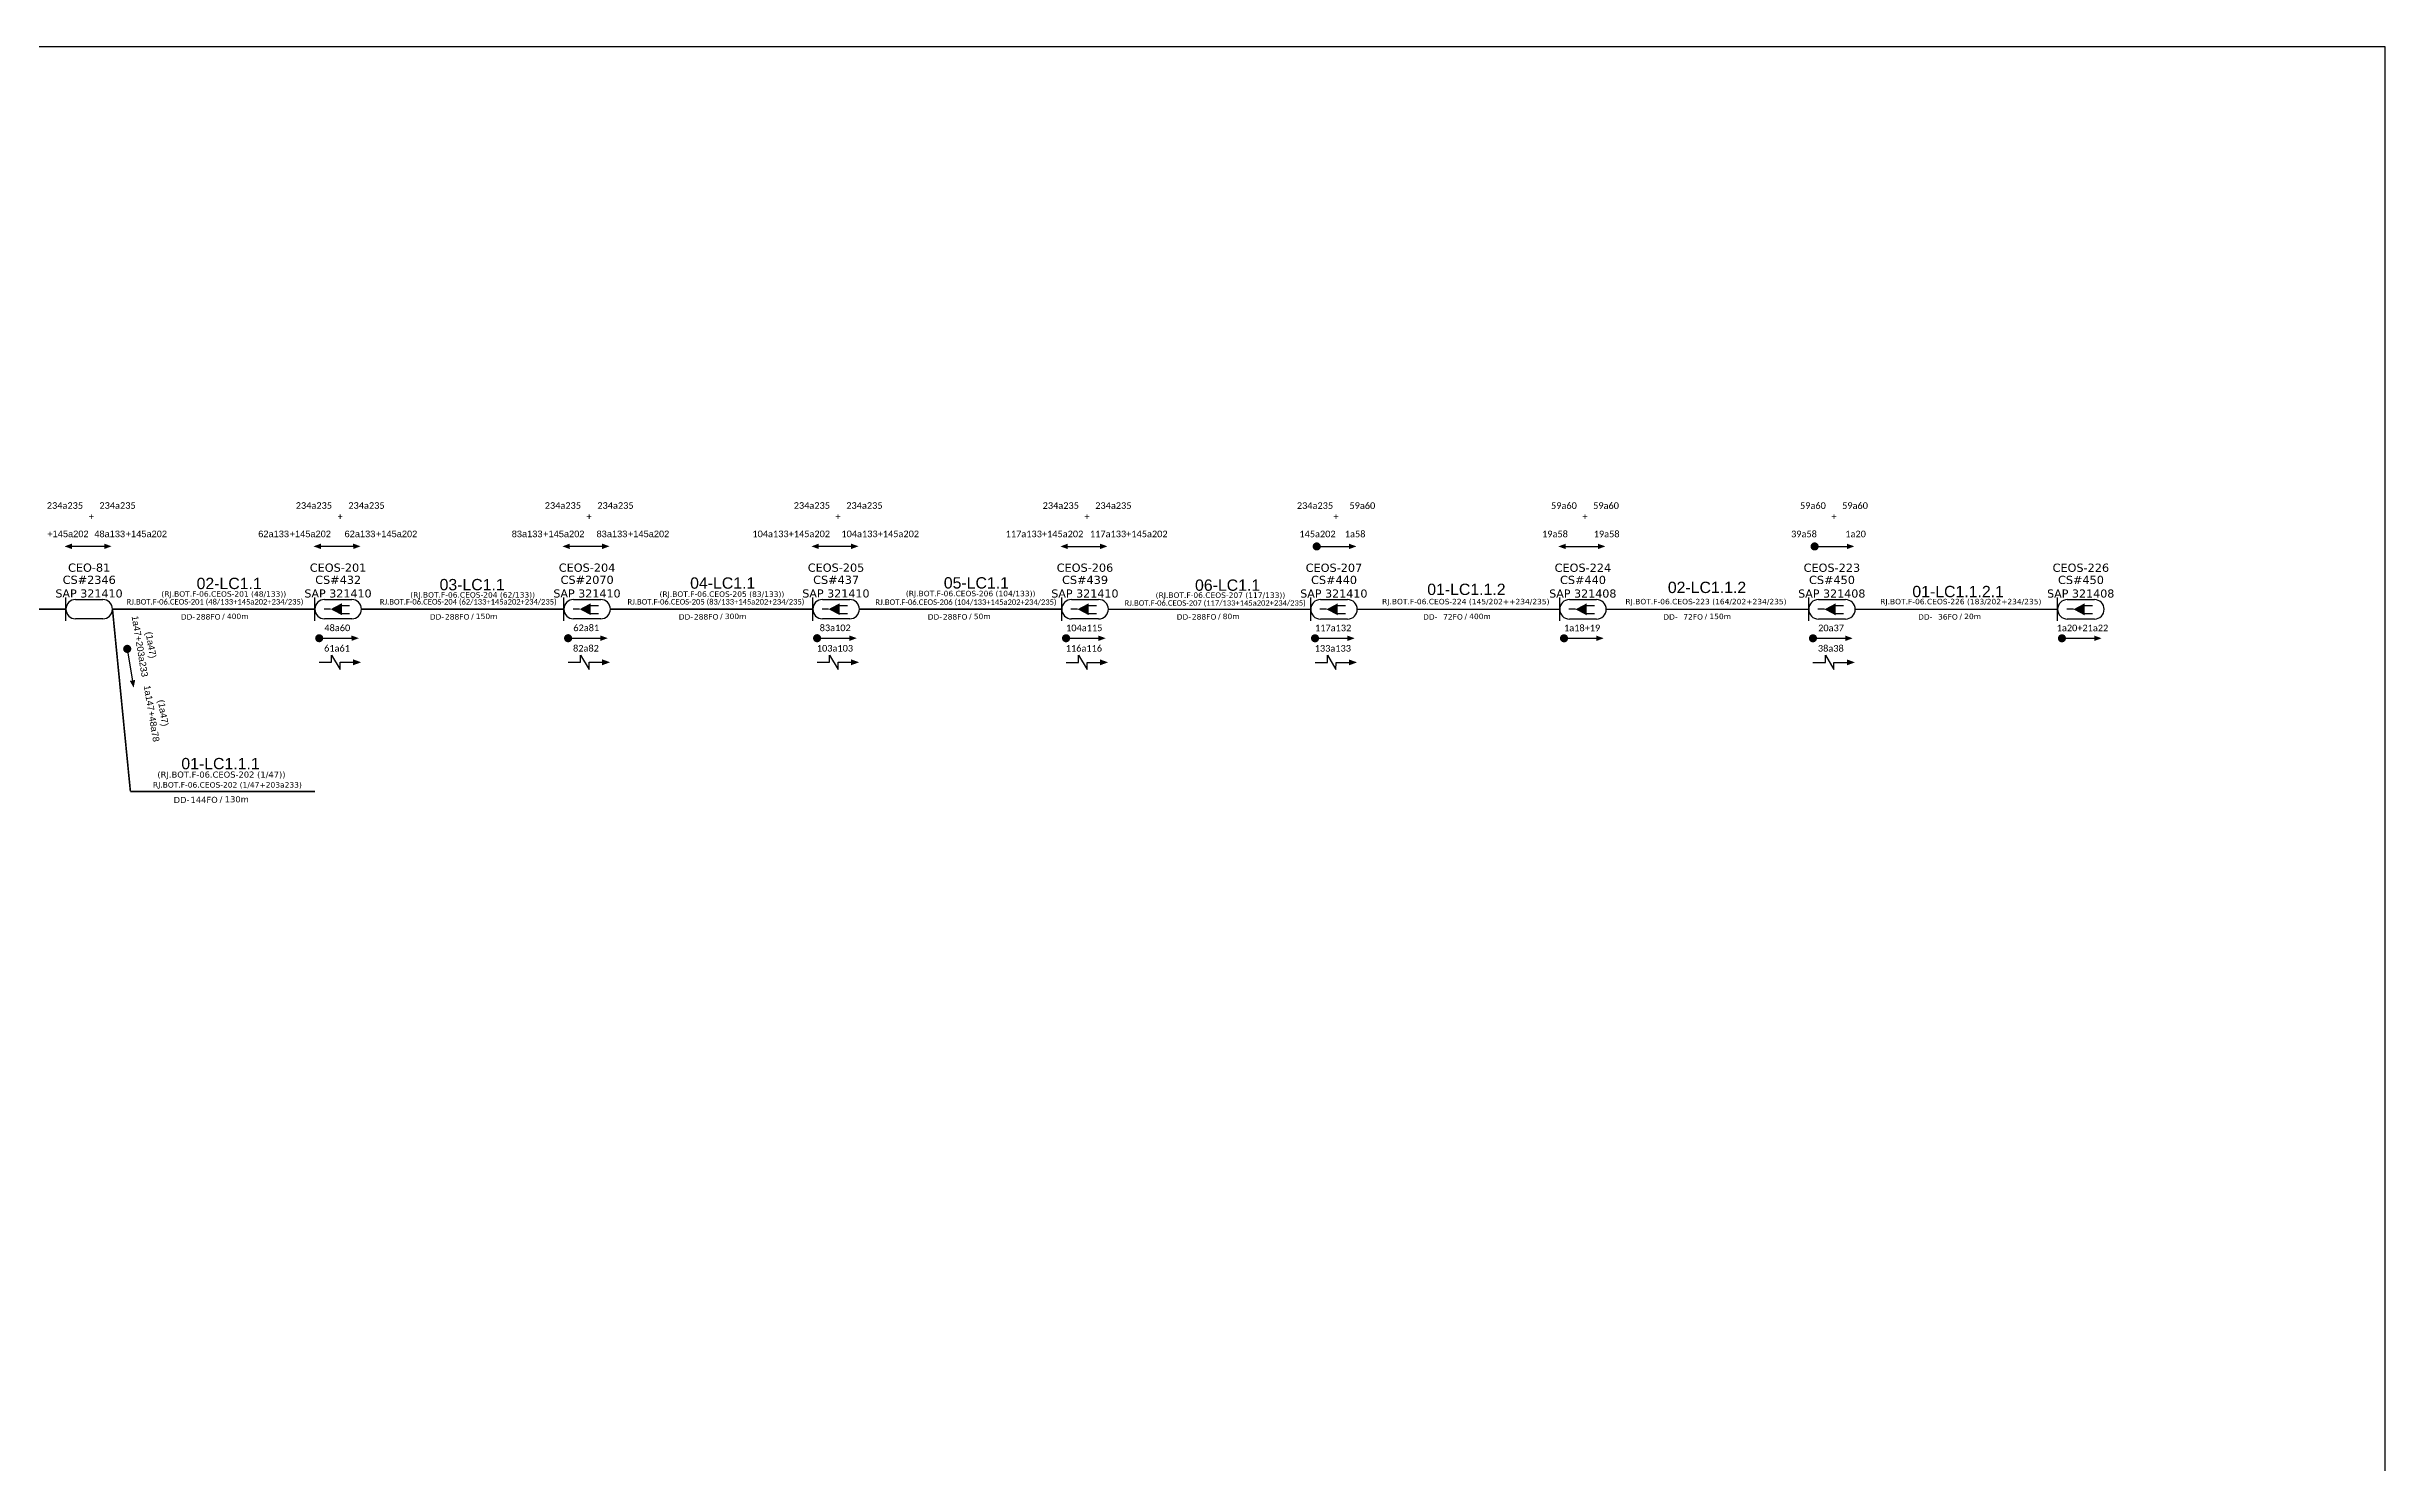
# Model space of a CAD drawing. Header units: metres. Extents: x -1286 to 459, y -500 to 94.
# Drawn here: x -935.3 to -445.1, y -202.8 to 94.2 of the extents above; entities that cross this region are included whole.
import ezdxf
from ezdxf.enums import TextEntityAlignment as Align

# ---------------------------------------------------------------- set-up
doc = ezdxf.new("R2010")
doc.units = ezdxf.units.M
doc.linetypes.add('ARILSUPP', pattern=[2.98, 1.42, -0.71, 0.14, -0.71])
for name, color, linetype in [('20.4-CEOS', 1, 'Continuous'), ('20.5-CABO AÉREO', 1, 'Continuous'), ('CEO', 1, 'Continuous'), ('LC1', 3, 'Continuous'), ('SETA', 7, 'Continuous')]:
    doc.layers.add(name, color=color, linetype=linetype)
doc.layers.add('40.1-ETIQUETAS', color=1, linetype='Continuous', lineweight=20)
doc.styles.add('ARIAL', font='arial.ttf')
doc.styles.add('siredit', font='verdana.ttf')

# ---------------------------------------------------------------- blocks, each defined once
blk = doc.blocks.new('ETIQUETA_RS5F')
at = {"layer": '40.1-ETIQUETAS', "color": 0, "style": 'siredit'}
blk.add_text('/', height=1.5, dxfattribs=at).set_placement((1.55, -1.95), align=Align.MIDDLE_RIGHT)
for tag, p in [('ETIQUETA_R_SECUNDARIA', (1.18, 2.1)), ('ETIQUETA_R_PRIMARIA', (1.18, 4.1)), ('F_ATIVAS/F_MORTAS', (1.11, -4.24))]:
    blk.add_attdef(tag, text='', height=1.5, dxfattribs=at).set_placement(p, align=Align.MIDDLE_CENTER)
for tag, p in [('TIPO_CABO', (-6.62, -2.12)), ('CAP_CABO', (0.37, -2.09))]:
    blk.add_attdef(tag, text='', height=1.5, dxfattribs=at).set_placement(p, align=Align.MIDDLE_RIGHT)
blk.add_attdef('METROS', text='', height=1.5, dxfattribs=at).set_placement((2.11, -1.95), align=Align.MIDDLE_LEFT)
for tag, p in [('FUSÃO_1', (0.82, -8.39)), ('FUSÃO_2', (0.82, -10.6)), ('FUSÃO_3', (0.82, -12.93)), ('FUSÃO_4', (0.82, -15.14)), ('FUSÃO_5', (0.82, -17.16))]:
    blk.add_attdef(tag, text='', height=1.5, dxfattribs=at).set_placement(p, align=Align.CENTER)

msp = doc.modelspace()

# ---------------------------------------------------------------- linework, layer by layer
msp.add_lwpolyline([(-1286.07, -499.81), (-445.07, -499.81), (-445.07, 94.19), (-1286.07, 94.19)], close=True)
at = {"color": 7, "const_width": 0.849}
for points in [[(-669.51, -10.58, 1), (-668.66, -10.57, 1)], [(-565.12, -10.58, 1), (-564.27, -10.57, 1)], [(-878.64, -29.82, 1), (-877.8, -29.81, 1)], [(-826.45, -29.82, 1), (-825.6, -29.81, 1)], [(-774.25, -29.82, 1), (-773.4, -29.81, 1)], [(-722.06, -29.83, 1), (-721.21, -29.82, 1)], [(-669.86, -29.84, 1), (-669.01, -29.83, 1)], [(-617.66, -29.84, 1), (-616.81, -29.83, 1)], [(-565.47, -29.84, 1), (-564.62, -29.83, 1)], [(-513.27, -29.84, 1), (-512.42, -29.83, 1)], [(-918.54, -31.63, 1), (-918.4, -32.47, 1)]]:
    msp.add_lwpolyline(points, format="xyb", close=True, dxfattribs=at)
at = {"color": 7}
for points in [[(-930.06, -10.55), (-923.29, -10.55)], [(-877.87, -10.55), (-871.1, -10.55)], [(-825.67, -10.55), (-818.9, -10.55)], [(-773.48, -10.55), (-766.7, -10.55)], [(-721.28, -10.56), (-714.51, -10.56)], [(-669.08, -10.57), (-662.31, -10.57)], [(-616.89, -10.57), (-610.11, -10.57)], [(-564.69, -10.57), (-557.92, -10.57)], [(-878.22, -29.82), (-871.45, -29.82)], [(-875.63, -34.87), (-875.63, -33.36), (-873.83, -36.36), (-873.83, -34.87)], [(-826.02, -29.82), (-819.25, -29.82)], [(-823.43, -34.87), (-823.43, -33.36), (-821.64, -36.36), (-821.63, -34.87)], [(-773.83, -29.82), (-767.05, -29.82)], [(-771.23, -34.87), (-771.23, -33.36), (-769.44, -36.36), (-769.44, -34.87)], [(-721.63, -29.83), (-714.86, -29.83)], [(-719.04, -34.88), (-719.04, -33.38), (-717.24, -36.37), (-717.24, -34.88)], [(-669.43, -29.84), (-662.66, -29.84)], [(-666.84, -34.89), (-666.84, -33.39), (-665.05, -36.38), (-665.04, -34.89)], [(-617.24, -29.84), (-610.47, -29.84)], [(-565.04, -29.84), (-558.27, -29.84)], [(-562.45, -34.89), (-562.45, -33.39), (-560.65, -36.38), (-560.65, -34.89)], [(-512.85, -29.84), (-506.07, -29.84)]]:
    msp.add_lwpolyline(points, dxfattribs=at)
at = {"layer": '20.4-CEOS', "color": 5}
for p, q in [((-929.29, -21.7), (-923.59, -21.7)), ((-511.72, -21.72), (-506.02, -21.72)), ((-923.59, -25.77), (-929.29, -25.77)), ((-506.02, -25.79), (-511.72, -25.79))]:
    msp.add_line(p, q, dxfattribs=at)
at = {"layer": '20.4-CEOS', "color": 7}
for p, q in [((-877.09, -21.7), (-871.39, -21.7)), ((-824.89, -21.7), (-819.2, -21.7)), ((-772.7, -21.7), (-767, -21.7)), ((-720.5, -21.71), (-714.8, -21.71)), ((-668.31, -21.72), (-662.61, -21.72)), ((-616.11, -21.72), (-610.41, -21.72)), ((-563.91, -21.72), (-558.22, -21.72)), ((-871.39, -25.77), (-877.09, -25.77)), ((-819.2, -25.77), (-824.89, -25.77)), ((-767, -25.77), (-772.7, -25.77)), ((-714.8, -25.78), (-720.5, -25.78)), ((-662.61, -25.79), (-668.31, -25.79)), ((-610.41, -25.79), (-616.11, -25.79)), ((-558.22, -25.79), (-563.91, -25.79))]:
    msp.add_line(p, q, dxfattribs=at)
at = {"layer": '20.4-CEOS', "color": 5}
for points in [[(-931.32, -26.18), (-931.32, -21.29)], [(-513.75, -26.2), (-513.75, -21.31)], [(-510.44, -23.76), (-511.81, -23.76)], [(-508.19, -22.95), (-506.46, -22.95)], [(-508.19, -24.64), (-506.46, -24.64)]]:
    msp.add_lwpolyline(points, dxfattribs=at)
at = {"layer": '20.4-CEOS', "color": 7}
for points in [[(-879.12, -26.18), (-879.12, -21.29)], [(-875.82, -23.73), (-877.19, -23.73)], [(-873.57, -22.93), (-871.84, -22.93)], [(-826.93, -26.18), (-826.93, -21.29)], [(-823.62, -23.73), (-824.99, -23.73)], [(-821.37, -22.93), (-819.64, -22.93)], [(-774.73, -26.18), (-774.73, -21.29)], [(-771.42, -23.73), (-772.79, -23.73)], [(-769.17, -22.93), (-767.44, -22.93)], [(-722.53, -26.19), (-722.53, -21.3)], [(-719.23, -23.74), (-720.6, -23.74)], [(-716.98, -22.94), (-715.25, -22.94)], [(-670.34, -26.2), (-670.34, -21.31)], [(-667.03, -23.76), (-668.4, -23.76)], [(-664.78, -22.95), (-663.05, -22.95)], [(-618.14, -26.2), (-618.14, -21.31)], [(-612.59, -22.95), (-610.86, -22.95)], [(-565.94, -26.2), (-565.94, -21.31)], [(-562.64, -23.76), (-564.01, -23.76)], [(-560.39, -22.95), (-558.66, -22.95)], [(-873.57, -24.62), (-871.84, -24.62)], [(-821.37, -24.62), (-819.64, -24.62)], [(-769.17, -24.62), (-767.44, -24.62)], [(-716.98, -24.63), (-715.25, -24.63)], [(-664.78, -24.64), (-663.05, -24.64)], [(-612.59, -24.64), (-610.86, -24.64)], [(-560.39, -24.64), (-558.66, -24.64)]]:
    msp.add_lwpolyline(points, dxfattribs=at)
for points in [[(-875.82, -23.73, 0, 2.51, 0), (-873.46, -23.73, 2.51, 2.51, 0)], [(-823.62, -23.73, 0, 2.51, 0), (-821.27, -23.73, 2.51, 2.51, 0)], [(-771.42, -23.73, 0, 2.51, 0), (-769.07, -23.73, 2.51, 2.51, 0)], [(-719.23, -23.74, 0, 2.51, 0), (-716.87, -23.74, 2.51, 2.51, 0)], [(-667.03, -23.76, 0, 2.51, 0), (-664.68, -23.76, 2.51, 2.51, 0)], [(-614.83, -23.76, 0, 2.51, 0), (-612.48, -23.76, 2.51, 2.51, 0)], [(-562.64, -23.76, 0, 2.51, 0), (-560.29, -23.76, 2.51, 2.51, 0)]]:
    msp.add_lwpolyline(points, format="xyseb", dxfattribs=at)
at = {"layer": '20.4-CEOS', "color": 8}
msp.add_lwpolyline([(-614.83, -23.76), (-616.2, -23.76)], dxfattribs=at)
at = {"layer": '20.4-CEOS', "color": 5}
msp.add_lwpolyline([(-510.44, -23.76, 0, 2.51, 0), (-508.09, -23.76, 2.51, 2.51, 0)], format="xyseb", dxfattribs=at)
for centre, start, end in [((-929.29, -23.73), 90, 270), ((-923.59, -23.73), 270, 90), ((-511.72, -23.76), 90, 270), ((-506.02, -23.76), 270, 90)]:
    msp.add_arc(centre, 2.03, start, end, dxfattribs=at)
at = {"layer": '20.4-CEOS', "color": 7}
for centre, start, end in [((-877.09, -23.73), 90, 270), ((-871.39, -23.73), 270, 90), ((-824.89, -23.73), 90, 270), ((-819.2, -23.73), 270, 90), ((-772.7, -23.73), 90, 270), ((-767, -23.73), 270, 90), ((-720.5, -23.74), 90, 270), ((-714.8, -23.74), 270, 90), ((-668.31, -23.76), 90, 270), ((-662.61, -23.76), 270, 90), ((-616.11, -23.76), 90, 270), ((-610.41, -23.76), 270, 90), ((-563.91, -23.76), 90, 270), ((-558.22, -23.76), 270, 90)]:
    msp.add_arc(centre, 2.03, start, end, dxfattribs=at)
at = {"layer": '20.5-CABO AÉREO', "color": 5, "ltscale": 8, "const_width": 0.339}
for points in [[(-973.75, -23.73), (-931.32, -23.73)], [(-921.56, -23.73), (-879.12, -23.73)], [(-869.36, -23.73), (-826.93, -23.73)], [(-817.17, -23.73), (-774.73, -23.73)], [(-764.97, -23.74), (-722.53, -23.74)], [(-712.77, -23.76), (-670.34, -23.76)], [(-660.58, -23.76), (-618.14, -23.76)], [(-608.38, -23.76), (-565.94, -23.76)], [(-556.18, -23.76), (-513.75, -23.76)]]:
    msp.add_lwpolyline(points, dxfattribs=at)
at = {"layer": '20.5-CABO AÉREO', "color": 7, "ltscale": 8, "const_width": 0.339}
for points in [[(-921.56, -23.73), (-917.8, -61.93)], [(-917.8, -61.93), (-879.12, -61.93)]]:
    msp.add_lwpolyline(points, dxfattribs=at)
at = {"layer": 'SETA', "color": 7}
for points in [[(-918.47, -32.05), (-917.28, -39.25)], [(-878.22, -34.87), (-875.63, -34.87)], [(-873.83, -34.87), (-871.12, -34.87)], [(-826.02, -34.87), (-823.43, -34.87)], [(-821.63, -34.87), (-818.92, -34.87)], [(-773.83, -34.87), (-771.23, -34.87)], [(-769.44, -34.87), (-766.73, -34.87)], [(-721.63, -34.88), (-719.04, -34.88)], [(-717.24, -34.88), (-714.53, -34.88)], [(-669.43, -34.89), (-666.84, -34.89)], [(-665.04, -34.89), (-662.34, -34.89)], [(-565.04, -34.89), (-562.45, -34.89)], [(-560.65, -34.89), (-557.94, -34.89)]]:
    msp.add_lwpolyline(points, dxfattribs=at)
for points in [[(-930.06, -11.12), (-931.62, -10.56), (-930.07, -9.99)], [(-923.29, -9.99), (-921.74, -10.54), (-923.29, -11.12)], [(-871.1, -9.99), (-869.54, -10.54), (-871.09, -11.12)], [(-825.67, -11.12), (-827.23, -10.56), (-825.68, -9.99)], [(-818.9, -9.99), (-817.34, -10.54), (-818.9, -11.12)], [(-773.47, -11.12), (-775.03, -10.56), (-773.48, -9.99)], [(-766.71, -9.99), (-765.15, -10.54), (-766.7, -11.12)], [(-721.28, -11.13), (-722.83, -10.57), (-721.28, -10)], [(-714.51, -10), (-712.95, -10.55), (-714.5, -11.13)], [(-662.31, -10.01), (-660.76, -10.56), (-662.31, -11.14)], [(-616.88, -11.14), (-618.44, -10.58), (-616.89, -10.01)], [(-610.12, -10.01), (-608.56, -10.56), (-610.11, -11.14)], [(-557.92, -10.01), (-556.36, -10.56), (-557.91, -11.14)], [(-871.45, -29.25), (-869.89, -29.81), (-871.44, -30.38)], [(-819.25, -29.25), (-817.7, -29.81), (-819.25, -30.38)], [(-767.06, -29.25), (-765.5, -29.81), (-767.05, -30.38)], [(-714.86, -29.26), (-713.3, -29.82), (-714.86, -30.39)], [(-662.66, -29.27), (-661.11, -29.83), (-662.66, -30.4)], [(-610.47, -29.27), (-608.91, -29.83), (-610.46, -30.4)], [(-558.27, -29.27), (-556.71, -29.83), (-558.27, -30.4)], [(-506.08, -29.27), (-504.52, -29.83), (-506.07, -30.4)], [(-871.12, -34.24), (-869.41, -34.87), (-871.12, -35.49)], [(-818.92, -34.24), (-817.21, -34.87), (-818.92, -35.49)], [(-766.73, -34.24), (-765.02, -34.87), (-766.73, -35.49)], [(-714.53, -34.25), (-712.82, -34.88), (-714.53, -35.5)], [(-662.34, -34.26), (-660.62, -34.89), (-662.34, -35.51)], [(-557.94, -34.26), (-556.23, -34.89), (-557.94, -35.51)], [(-916.81, -38.58), (-917.11, -40.2), (-917.93, -38.76)]]:
    msp.add_solid(points, dxfattribs=at)
at = {"layer": 'SETA', "color": 8}
msp.add_solid([(-877.87, -11.12), (-879.42, -10.56), (-877.87, -9.99)], dxfattribs=at)

# ---------------------------------------------------------------- block references
at = {"layer": '40.1-ETIQUETAS', "color": 5}
ref = msp.add_blockref('ETIQUETA_RS5F', (-899.21, -23.73), dxfattribs=dict(at, xscale=0.76384794460229, yscale=0.76384794460229, zscale=0.76384794460229))
ref.add_attrib('ETIQUETA_R_SECUNDARIA', '(RJ.BOT.F-06.CEOS-201 (48/133))', dxfattribs={"color": 0, "height": 1.1458, "style": 'siredit'}).set_placement((-898.22, -20.54), align=Align.MIDDLE_CENTER)
ref.add_attrib('TIPO_CABO', 'DD-', dxfattribs={"color": 0, "height": 1.146, "style": 'siredit'}).set_placement((-904.24, -25.35), align=Align.MIDDLE_RIGHT)
ref.add_attrib('CAP_CABO', '288FO', dxfattribs={"color": 0, "height": 1.146, "style": 'siredit'}).set_placement((-898.9, -25.33), align=Align.MIDDLE_RIGHT)
ref.add_attrib('METROS', '400m', dxfattribs={"color": 0, "height": 1.146, "style": 'siredit'}).set_placement((-897.57, -25.23), align=Align.MIDDLE_LEFT)
ref = msp.add_blockref('ETIQUETA_RS5F', (-847.01, -23.73), dxfattribs=dict(at, xscale=0.76384794460229, yscale=0.76384794460229, zscale=0.76384794460229))
ref.add_attrib('ETIQUETA_R_SECUNDARIA', '(RJ.BOT.F-06.CEOS-204 (62/133))', dxfattribs={"color": 0, "height": 1.1458, "style": 'siredit'}).set_placement((-846.05, -20.73), align=Align.MIDDLE_CENTER)
ref.add_attrib('TIPO_CABO', 'DD-', dxfattribs={"color": 0, "height": 1.146, "style": 'siredit'}).set_placement((-852.04, -25.35), align=Align.MIDDLE_RIGHT)
ref.add_attrib('CAP_CABO', '288FO', dxfattribs={"color": 0, "height": 1.146, "style": 'siredit'}).set_placement((-846.71, -25.33), align=Align.MIDDLE_RIGHT)
ref.add_attrib('METROS', '150m', dxfattribs={"color": 0, "height": 1.146, "style": 'siredit'}).set_placement((-845.38, -25.23), align=Align.MIDDLE_LEFT)
ref = msp.add_blockref('ETIQUETA_RS5F', (-794.82, -23.73), dxfattribs=dict(at, xscale=0.76384794460229, yscale=0.76384794460229, zscale=0.76384794460229))
ref.add_attrib('ETIQUETA_R_SECUNDARIA', '(RJ.BOT.F-06.CEOS-205 (83/133))', dxfattribs={"color": 0, "height": 1.1458, "style": 'siredit'}).set_placement((-793.79, -20.57), align=Align.MIDDLE_CENTER)
ref.add_attrib('TIPO_CABO', 'DD-', dxfattribs={"color": 0, "height": 1.146, "style": 'siredit'}).set_placement((-799.85, -25.35), align=Align.MIDDLE_RIGHT)
ref.add_attrib('CAP_CABO', '288FO', dxfattribs={"color": 0, "height": 1.146, "style": 'siredit'}).set_placement((-794.51, -25.33), align=Align.MIDDLE_RIGHT)
ref.add_attrib('METROS', '300m', dxfattribs={"color": 0, "height": 1.146, "style": 'siredit'}).set_placement((-793.18, -25.23), align=Align.MIDDLE_LEFT)
ref = msp.add_blockref('ETIQUETA_RS5F', (-742.62, -23.74), dxfattribs=dict(at, xscale=0.76384794460229, yscale=0.76384794460229, zscale=0.76384794460229))
ref.add_attrib('ETIQUETA_R_SECUNDARIA', '(RJ.BOT.F-06.CEOS-206 (104/133))', dxfattribs={"color": 0, "height": 1.1458, "style": 'siredit'}).set_placement((-741.64, -20.45), align=Align.MIDDLE_CENTER)
ref.add_attrib('TIPO_CABO', 'DD-', dxfattribs={"color": 0, "height": 1.146, "style": 'siredit'}).set_placement((-747.65, -25.36), align=Align.MIDDLE_RIGHT)
ref.add_attrib('CAP_CABO', '288FO', dxfattribs={"color": 0, "height": 1.146, "style": 'siredit'}).set_placement((-742.32, -25.34), align=Align.MIDDLE_RIGHT)
ref.add_attrib('METROS', '50m', dxfattribs={"color": 0, "height": 1.146, "style": 'siredit'}).set_placement((-740.98, -25.24), align=Align.MIDDLE_LEFT)
ref = msp.add_blockref('ETIQUETA_RS5F', (-690.42, -23.74), dxfattribs=dict(at, xscale=0.76384794460229, yscale=0.76384794460229, zscale=0.76384794460229))
ref.add_attrib('ETIQUETA_R_SECUNDARIA', '(RJ.BOT.F-06.CEOS-207 (117/133))', dxfattribs={"color": 0, "height": 1.1458, "style": 'siredit'}).set_placement((-689.27, -20.79), align=Align.MIDDLE_CENTER)
ref.add_attrib('TIPO_CABO', 'DD-', dxfattribs={"color": 0, "height": 1.146, "style": 'siredit'}).set_placement((-695.45, -25.36), align=Align.MIDDLE_RIGHT)
ref.add_attrib('CAP_CABO', '288FO', dxfattribs={"color": 0, "height": 1.146, "style": 'siredit'}).set_placement((-690.12, -25.34), align=Align.MIDDLE_RIGHT)
ref.add_attrib('METROS', '80m', dxfattribs={"color": 0, "height": 1.146, "style": 'siredit'}).set_placement((-688.79, -25.24), align=Align.MIDDLE_LEFT)
at = {"layer": '40.1-ETIQUETAS', "color": 7}
ref = msp.add_blockref('ETIQUETA_RS5F', (-899.83, -61.93), dxfattribs=dict(at, xscale=0.8487199384469836, yscale=0.8487199384469836, zscale=0.8487199384469836))
ref.add_attrib('ETIQUETA_R_SECUNDARIA', '(RJ.BOT.F-06.CEOS-202 (1/47))', dxfattribs={"color": 0, "height": 1.2731, "style": 'siredit'}).set_placement((-898.71, -58.41), align=Align.MIDDLE_CENTER)
ref.add_attrib('TIPO_CABO', 'DD-', dxfattribs={"color": 0, "height": 1.273, "style": 'siredit'}).set_placement((-905.42, -63.73), align=Align.MIDDLE_RIGHT)
ref.add_attrib('CAP_CABO', '144FO', dxfattribs={"color": 0, "height": 1.273, "style": 'siredit'}).set_placement((-899.49, -63.71), align=Align.MIDDLE_RIGHT)
ref.add_attrib('METROS', '130m', dxfattribs={"color": 0, "height": 1.273, "style": 'siredit'}).set_placement((-898.01, -63.59), align=Align.MIDDLE_LEFT)

# ---------------------------------------------------------------- texts
at = {"layer": '20.4-CEOS', "color": 7, "style": 'siredit'}
for s, height, p in [('SAP 321410', 1.697, (-926.48, -20.43)), ('CS#2346', 1.721, (-926.43, -17.57)), ('SAP 321410', 1.697, (-874.28, -20.43)), ('CS#432', 1.721, (-874.24, -17.57)), ('SAP 321410', 1.697, (-822.08, -20.43)), ('CS#2070', 1.721, (-822.04, -17.57)), ('SAP 321410', 1.697, (-769.89, -20.43)), ('CS#437', 1.721, (-769.84, -17.57)), ('SAP 321410', 1.697, (-717.69, -20.44)), ('CS#439', 1.721, (-717.65, -17.58)), ('SAP 321410', 1.697, (-665.5, -20.45)), ('CS#440', 1.721, (-665.45, -17.59)), ('SAP 321408', 1.697, (-613.3, -20.45)), ('CS#440', 1.721, (-613.26, -17.59)), ('SAP 321408', 1.697, (-561.1, -20.45)), ('CS#450', 1.721, (-561.06, -17.59)), ('SAP 321408', 1.697, (-508.91, -20.45)), ('CS#450', 1.721, (-508.86, -17.59))]:
    msp.add_text(s, height=height, dxfattribs=at).set_placement(p, align=Align.MIDDLE_CENTER)
at = {"layer": '40.1-ETIQUETAS', "color": 7}
for s, height, style, p in [('+145a202', 1.386, 'ARIAL', (-935.23, -8.64)), ('48a133', 1.386, 'ARIAL', (-925.36, -8.64)), ('+145a202', 1.386, 'ARIAL', (-918.79, -8.64)), ('+145a202', 1.386, 'ARIAL', (-884.42, -8.64)), ('62a133', 1.386, 'ARIAL', (-872.9, -8.64)), ('+145a202', 1.386, 'ARIAL', (-866.32, -8.64)), ('83a133', 1.386, 'ARIAL', (-837.85, -8.64)), ('+145a202', 1.386, 'ARIAL', (-831.27, -8.64)), ('83a133', 1.386, 'ARIAL', (-820.07, -8.64)), ('+145a202', 1.386, 'ARIAL', (-813.49, -8.64)), ('RJ.BOT.F-06.CEOS-202 (1/47+203a233)', 1.1458, 'siredit', (-913.08, -61.14))]:
    msp.add_text(s, height=height, dxfattribs=dict(at, style=style)).set_placement(p)
at = {"layer": '40.1-ETIQUETAS', "color": 0, "style": 'ARIAL'}
msp.add_text('62a133', height=1.386, dxfattribs=at).set_placement((-891, -8.64))
at = {"layer": '40.1-ETIQUETAS', "color": 1, "style": 'siredit'}
for s, p in [('RJ.BOT.F-06.CEOS-224 (145/202++234/235)', (-637.83, -22.14)), ('RJ.BOT.F-06.CEOS-223 (164/202+234/235)', (-587.47, -22.14)), ('RJ.BOT.F-06.CEOS-226 (183/202+234/235)', (-534.05, -22.14))]:
    msp.add_text(s, height=1.1458, dxfattribs=at).set_placement(p, align=Align.MIDDLE_CENTER)
at = {"layer": '40.1-ETIQUETAS', "color": 0, "style": 'ARIAL'}
for s, p in [('1a47+', (-917.55, -25.21)), ('1a147', (-915, -39.81))]:
    msp.add_text(s, height=1.386, rotation=279.4257, dxfattribs=at).set_placement(p)
at = {"layer": '40.1-ETIQUETAS', "color": 7, "style": 'ARIAL'}
for s, p in [('(1a47)', (-914.61, -28.58)), ('203a233', (-916.66, -30.59)), ('(1a47)', (-912.05, -42.84)), ('+48a78', (-914.1, -45.21))]:
    msp.add_text(s, height=1.386, rotation=279.4257, dxfattribs=at).set_placement(p)
at = {"layer": '40.1-ETIQUETAS', "color": 7, "style": 'siredit'}
for s, height, p in [('DD-', 1.146, (-643.79, -25.36)), ('72FO', 1.146, (-638.45, -25.34)), ('/', 1.15, (-637.57, -25.24)), ('DD-', 1.146, (-593.43, -25.36)), ('72FO', 1.146, (-588.1, -25.34)), ('/', 1.15, (-587.22, -25.24)), ('DD-', 1.146, (-540.01, -25.36)), ('36FO', 1.146, (-534.68, -25.34)), ('/', 1.15, (-533.8, -25.24))]:
    msp.add_text(s, height=height, dxfattribs=at).set_placement(p, align=Align.MIDDLE_RIGHT)
for s, p in [('400m', (-637.12, -25.24)), ('150m', (-586.76, -25.24)), ('20m', (-533.34, -25.24))]:
    msp.add_text(s, height=1.146, dxfattribs=at).set_placement(p, align=Align.MIDDLE_LEFT)
at = {"layer": '40.1-ETIQUETAS', "color": 7, "char_height": 1.3859, "width": 23.6748, "attachment_point": 5, "style": 'ARIAL'}
for s, insert in [('{\\fCalibri|b0|i0|c0|p34;\\C1;234a235       234a235\\P\\C7;+}', (-926.01, -3.15)), ('{\\fCalibri|b0|i0|c0|p34;\\C1;234a235       234a235\\P\\C7;+}', (-873.82, -3.15)), ('{\\fCalibri|b0|i0|c0|p34;\\C1;234a235       234a235\\P\\C7;+}', (-821.62, -3.15)), ('{\\fCalibri|b0|i0|c0|p34;\\C1;234a235       234a235\\P\\C7;+}', (-769.42, -3.15)), ('{\\fCalibri|b0|i0|c0|p34;\\C1;234a235       234a235\\P\\C7;+}', (-717.23, -3.16)), ('{\\fCalibri|b0|i0|c0|p34;\\C1;234a235       59a60\\P\\C7;+}', (-665.03, -3.17)), ('{\\fCalibri|b0|i0|c0|p34;\\C1;59a60       59a60\\P\\C7;+}', (-612.84, -3.17)), ('{\\fCalibri|b0|i0|c0|p34;\\C1;59a60       59a60\\P\\C7;+}', (-560.64, -3.17)), ('{\\fCalibri|b0|i0|c0|p34;104a133+145a202}', (-779.26, -7.95)), ('{\\fCalibri|b0|i0|c0|p34;104a133+145a202}', (-760.6, -7.95)), ('{\\fCalibri|b0|i0|c0|p34;117a133+145a202}', (-726.16, -7.96)), ('{\\fCalibri|b0|i0|c0|p34;117a133+145a202}', (-708.49, -7.96)), ('{\\fCalibri|b0|i0|c0|p34;145a202}', (-668.92, -7.97)), ('{\\fCalibri|b0|i0|c0|p34;1a58}', (-661.03, -7.97)), ('{\\fCalibri|b0|i0|c0|p34;19a58}', (-619.13, -7.97)), ('{\\fCalibri|b0|i0|c0|p34;19a58}', (-608.3, -7.97)), ('{\\fCalibri|b0|i0|c0|p34;39a58}', (-566.93, -7.97)), ('{\\fCalibri|b0|i0|c0|p34;1a20}', (-556.11, -7.97)), ('{\\fCalibri|b0|i0|c0|p34;48a60}', (-874.42, -27.65)), ('{\\fCalibri|b0|i0|c0|p34;62a81}', (-822.23, -27.65)), ('{\\fCalibri|b0|i0|c0|p34;83a102}', (-770.03, -27.65)), ('{\\fCalibri|b0|i0|c0|p34;104a115}', (-717.83, -27.66)), ('{\\fCalibri|b0|i0|c0|p34;117a132}', (-665.64, -27.67)), ('\\fCalibri|b0|i0|c0|p34;1a18+19', (-613.44, -27.67)), ('{\\fCalibri|b0|i0|c0|p34;20a37}', (-561.25, -27.67)), ('{\\fCalibri|b0|i0|c0|p34;61a61}', (-874.48, -31.93)), ('{\\fCalibri|b0|i0|c0|p34;82a82}', (-822.29, -31.93)), ('{\\fCalibri|b0|i0|c0|p34;103a103}', (-770.09, -31.93)), ('{\\fCalibri|b0|i0|c0|p34;116a116}', (-717.89, -31.94)), ('{\\fCalibri|b0|i0|c0|p34;133a133}', (-665.7, -31.95)), ('{\\fCalibri|b0|i0|c0|p34;38a38}', (-561.3, -31.95))]:
    msp.add_mtext(s, dxfattribs=dict(at, insert=insert))
at = {"layer": '40.1-ETIQUETAS', "color": 0, "char_height": 1.1458, "attachment_point": 1, "style": 'siredit'}
for s, insert, width in [('{\\fCalibri|b0|i0|c0|p34;\\C1;RJ.BOT.F-06.CEOS-201 (48/133+145a202+234/235)}', (-918.6, -21.61), 50.6795), ('{\\fCalibri|b0|i0|c0|p34;\\C1;RJ.BOT.F-06.CEOS-204 (62/133+145a202+234/235)}', (-865.51, -21.61), 50.6795), ('{\\fCalibri|b0|i0|c0|p34;\\C1;RJ.BOT.F-06.CEOS-205 (83/133+145a202+234/235)}', (-813.58, -21.61), 50.6795), ('{\\fCalibri|b0|i0|c0|p34;\\C1;RJ.BOT.F-06.CEOS-206 (104/133+145a202+234/235)}', (-761.61, -21.68), 58.5362), ('{\\fCalibri|b0|i0|c0|p34;\\C1;RJ.BOT.F-06.CEOS-207 (117/133+145a202+234/235)}', (-709.37, -21.86), 58.5362)]:
    msp.add_mtext(s, dxfattribs=dict(at, insert=insert, width=width))
at = {"layer": '40.1-ETIQUETAS', "color": 1, "insert": (-508.54, -27.67), "char_height": 1.3859, "width": 23.6748, "attachment_point": 5, "style": 'ARIAL'}
msp.add_mtext('{\\fCalibri|b0|i0|c0|p34;1a20+21a22}', dxfattribs=at)
at = {"layer": 'CEO', "color": 7, "style": 'siredit'}
for s, p in [('CEO-81', (-926.45, -15.02)), ('CEOS-201', (-874.26, -15.02)), ('CEOS-204', (-822.06, -15.02)), ('CEOS-205', (-769.86, -15.02)), ('CEOS-206', (-717.67, -15.03)), ('CEOS-207', (-665.47, -15.04)), ('CEOS-224', (-613.28, -15.04)), ('CEOS-223', (-561.08, -15.04)), ('CEOS-226', (-508.88, -15.04))]:
    msp.add_text(s, height=1.721, dxfattribs=at).set_placement(p, align=Align.MIDDLE_CENTER)
at = {"layer": 'LC1', "color": 7, "linetype": 'ARILSUPP', "style": 'ARIAL'}
for s, height, p in [('02-LC1.1', 2.376, (-897.09, -18.33)), ('03-LC1.1', 2.376, (-846.15, -18.58)), ('04-LC1.1', 2.376, (-793.62, -18.25)), ('05-LC1.1', 2.376, (-740.44, -18.21)), ('06-LC1.1', 2.376, (-687.77, -18.69)), ('01-LC1.1.2', 2.376, (-637.7, -19.57)), ('02-LC1.1.2', 2.376, (-587.26, -19.16)), ('01-LC1.1.2.1', 2.3764, (-534.61, -20.03)), ('01-LC1.1.1', 2.376, (-898.91, -56.11))]:
    msp.add_text(s, height=height, dxfattribs=at).set_placement(p, align=Align.MIDDLE_CENTER)

doc.saveas('drawing.dxf')
